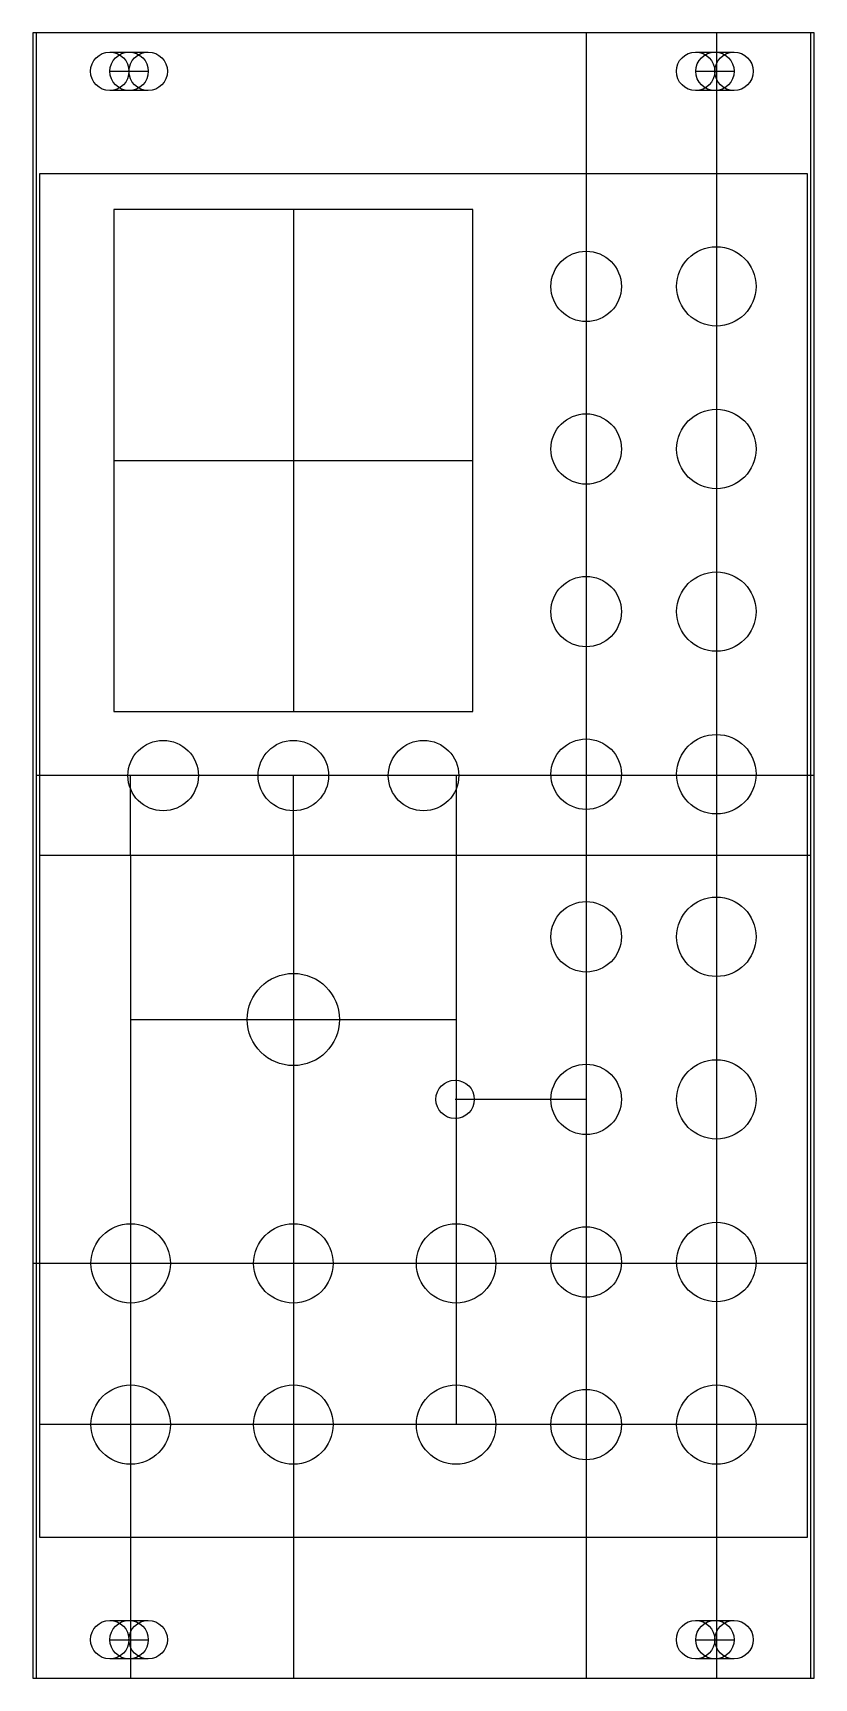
# Model space of a CAD drawing. Header units: millimetres. Extents: x -31 to 30, y -64 to 64.
import ezdxf

# ---------------------------------------------------------------- set-up
doc = ezdxf.new("R2010")
doc.units = ezdxf.units.MM
doc.layers.get('0').update_dxf_attribs({"linetype": 'CONTINUOUS'})

msp = doc.modelspace()

# ---------------------------------------------------------------- linework, layer by layer
for p, q in [((12.57, 64.25), (12.57, -64.25)), ((22.73, 64.25), (22.73, -64.25)), ((-24.61, 62.75), (-21.61, 62.75)), ((21.11, 62.75), (24.11, 62.75)), ((-24.61, 61.25), (-21.61, 61.25)), ((21.11, 61.25), (24.11, 61.25)), ((-21.61, 59.75), (-24.61, 59.75)), ((24.11, 59.75), (21.11, 59.75)), ((-10.28, 50.46), (-10.28, 11.24)), ((-24.28, 30.85), (3.72, 30.85)), ((30.35, 6.24), (-30.35, 6.24)), ((-22.98, 0), (-22.98, 6.24)), ((-10.28, 0), (-10.28, 6.24)), ((2.42, 6.24), (2.42, -44.45)), ((30.1, 0), (-30.1, 0)), ((-22.98, 0), (-22.98, -64.25)), ((-10.28, 0), (-10.28, -64.25)), ((-22.98, -12.81), (2.42, -12.81)), ((12.57, -19.05), (2.34, -19.05)), ((29.85, -31.86), (-30.6, -31.86)), ((29.85, -44.45), (-30.1, -44.45)), ((-24.61, -59.75), (-21.61, -59.75)), ((21.11, -59.75), (24.11, -59.75)), ((-24.61, -61.25), (-21.61, -61.25)), ((21.11, -61.25), (24.11, -61.25)), ((-21.61, -62.75), (-24.61, -62.75)), ((24.11, -62.75), (21.11, -62.75))]:
    msp.add_line(p, q)
for points in [[(30.35, 64.25), (-30.6, 64.25), (-30.6, -64.25), (30.35, -64.25)], [(30.1, 64.25), (-30.35, 64.25), (-30.35, -64.25), (30.1, -64.25)], [(29.85, 53.25), (-30.1, 53.25), (-30.1, -53.25), (29.85, -53.25)], [(3.72, 50.46), (-24.28, 50.46), (-24.28, 11.24), (3.72, 11.24)]]:
    msp.add_lwpolyline(points, close=True)
for centre, radius in [((-24.61, 61.25), 1.5), ((-23.1, 61.25), 1.5), ((-21.61, 61.25), 1.5), ((21.11, 61.25), 1.5), ((22.62, 61.25), 1.5), ((24.11, 61.25), 1.5), ((22.73, 44.45), 3.1), ((12.57, 44.45), 2.75), ((22.73, 31.75), 3.1), ((12.57, 31.75), 2.75), ((22.73, 19.05), 3.1), ((12.57, 19.05), 2.75), ((12.57, 6.35), 2.75), ((22.73, 6.35), 3.1), ((-20.44, 6.24), 2.75), ((-10.28, 6.24), 2.75), ((-0.12, 6.24), 2.75), ((12.57, -6.35), 2.75), ((22.73, -6.35), 3.1), ((-10.28, -12.81), 3.6), ((12.57, -19.05), 2.75), ((22.73, -19.05), 3.1), ((2.34, -19.05), 1.5), ((-22.98, -31.86), 3.1), ((-10.28, -31.86), 3.1), ((2.42, -31.86), 3.1), ((12.57, -31.75), 2.75), ((22.73, -31.75), 3.1), ((-22.98, -44.45), 3.1), ((-10.28, -44.45), 3.1), ((2.42, -44.45), 3.1), ((12.57, -44.45), 2.75), ((22.73, -44.45), 3.1), ((-24.61, -61.25), 1.5), ((-23.1, -61.25), 1.5), ((-21.61, -61.25), 1.5), ((21.11, -61.25), 1.5), ((22.62, -61.25), 1.5), ((24.11, -61.25), 1.5)]:
    msp.add_circle(centre, radius)

doc.saveas('drawing.dxf')
